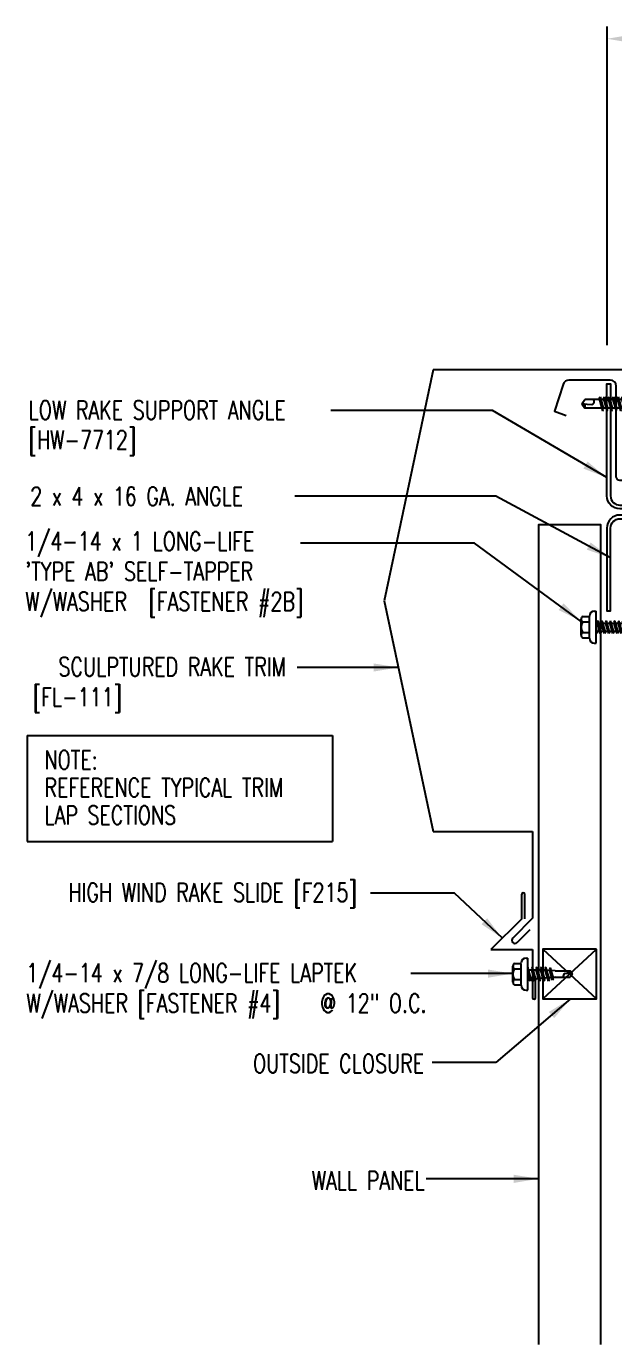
# Model space of a CAD drawing. Header units: inches. Extents: x 5.3 to 40.7, y 11.4 to 38.4.
# Drawn here: x 5.25 to 17.11, y 11.42 to 37.97 of the extents above; entities that cross this region are included whole.
import ezdxf
from ezdxf.enums import TextEntityAlignment as Align

# ---------------------------------------------------------------- set-up
doc = ezdxf.new("R2010")
doc.units = ezdxf.units.IN
doc.header["$MEASUREMENT"] = 0
for name, color, linetype in [('CLO', 3, 'Continuous'), ('DIM', 2, 'Continuous'), ('FASTENER', 9, 'Continuous'), ('PANEL', 11, 'Continuous'), ('STLA', 10, 'Continuous'), ('TEXT', 2, 'Continuous'), ('TRIM', 6, 'Continuous')]:
    doc.layers.add(name, color=color, linetype=linetype)
doc.styles.add('TEXT1', font='ROMANS.shx', dxfattribs={"width": 0.75, "height": 0.375})
doc.dimstyles.new('DETAIL$7', dxfattribs={"dimscale": 4, "dimtxt": 0.375, "dimasz": 0.125, "dimexe": 0.0625, "dimexo": 0.125, "dimgap": 0.0625, "dimtad": 1, "dimdec": 4, "dimzin": 3, "dimdsep": 46, "dimlunit": 4, "dimtxsty": 'TEXT1', "dimblk": 'ARCHTICK', "dimcen": 0.0625, "dimclrd": 7, "dimclre": 7, "dimclrt": 2, "dimadec": 0, "dimazin": 0, "dimtfac": 0.59375, "dimtdec": 4, "dimtmove": 2, "dimatfit": 3, "dimfxl": 0, "dimfrac": 2, "dimtolj": 1, "dimtzin": 3, "dimarcsym": 0})

# ---------------------------------------------------------------- blocks, each defined once
blk = doc.blocks.new('MB_DW4')
at = {"layer": 'FASTENER'}
for p, q in [((-0.217, 0.305), (-0.217, 0.171)), ((-0.163, 0.337), (0.159, 0.337)), ((-0.108, 0.305), (-0.108, 0.171)), ((0.105, 0.305), (0.105, 0.171)), ((0.214, 0.305), (0.214, 0.171)), ((-0.326, 0.071), (-0.326, 0.037)), ((-0.326, 0.037), (0.322, 0.037)), ((-0.226, 0.171), (0.214, 0.171)), ((-0.141, -0.014), (0.037, 0.037)), ((-0.105, -0.034), (0.137, 0.035)), ((-0.088, 0.037), (-0.088, 0.001)), ((-0.088, 0.037), (0.085, 0.037)), ((0.085, 0.037), (0.134, 0.037)), ((0.085, 0.02), (0.085, -0.041)), ((0.137, 0.035), (0.134, 0.037)), ((0.322, 0.071), (0.322, 0.037)), ((-0.105, -0.034), (-0.141, -0.014)), ((-0.141, -0.105), (0.102, -0.036)), ((-0.105, -0.125), (-0.141, -0.105)), ((-0.141, -0.196), (0.102, -0.127)), ((-0.105, -0.216), (-0.141, -0.196)), ((-0.141, -0.287), (0.102, -0.217)), ((-0.105, -0.125), (0.137, -0.056)), ((-0.105, -0.216), (0.137, -0.147)), ((-0.105, -0.307), (0.137, -0.238)), ((-0.088, -0.029), (-0.088, -0.09)), ((-0.088, -0.12), (-0.088, -0.181)), ((-0.084, -0.27), (-0.088, -0.211)), ((0.077, -0.315), (0.082, -0.253)), ((0.084, -0.223), (0.085, -0.211)), ((0.085, -0.071), (0.085, -0.131)), ((0.085, -0.162), (0.085, -0.211)), ((0.137, -0.056), (0.102, -0.036)), ((0.137, -0.147), (0.102, -0.127)), ((0.137, -0.238), (0.102, -0.217)), ((-0.105, -0.307), (-0.141, -0.287)), ((-0.141, -0.378), (0.102, -0.308)), ((-0.105, -0.398), (-0.141, -0.378)), ((-0.122, -0.463), (0.089, -0.403)), ((-0.086, -0.483), (-0.122, -0.463)), ((-0.105, -0.398), (0.137, -0.328)), ((-0.086, -0.483), (0.124, -0.423)), ((-0.078, -0.36), (-0.082, -0.3)), ((-0.071, -0.449), (-0.075, -0.389)), ((-0.066, -0.516), (-0.069, -0.478)), ((-0.066, -0.516), (-0.066, -0.82)), ((0.063, -0.515), (0.068, -0.439)), ((0.063, -0.516), (0.063, -0.82)), ((0.071, -0.408), (0.075, -0.346)), ((0.124, -0.423), (0.089, -0.403)), ((0.137, -0.328), (0.102, -0.308)), ((-0.003, -0.854), (0.009, -0.714)), ((-0.002, -0.866), (-0.066, -0.82)), ((-0.002, -0.866), (0.063, -0.82))]:
    blk.add_line(p, q, dxfattribs=at)
for centre, radius, start, end in [((-0.163, 0.274), 0.0628, 29.8754, 150.1246), ((-0.002, 0.141), 0.196, 56.9974, 123.0026), ((0.159, 0.274), 0.0628, 29.8754, 150.1246), ((-0.226, 0.071), 0.1, 90, 180), ((0.222, 0.071), 0.1, 0, 90), ((0.073, -0.516), 0.01, 175.9484, 180), ((-0.036, -0.723), 0.0461, 11.1445, 130.906), ((0.039, -0.855), 0.0422, 55.4585, 194.8454)]:
    blk.add_arc(centre, radius, start, end, dxfattribs=at)
blk = doc.blocks.new('MB_DW3')
at = {"layer": 'FASTENER'}
for p, q in [((-0.215, 0.305), (-0.215, 0.171)), ((-0.161, 0.337), (0.161, 0.337)), ((-0.107, 0.305), (-0.107, 0.171)), ((0.107, 0.305), (0.107, 0.171)), ((0.215, 0.305), (0.215, 0.171)), ((-0.324, 0.071), (-0.324, 0.037)), ((-0.324, 0.037), (0.324, 0.037)), ((-0.224, 0.171), (0.215, 0.171)), ((-0.139, -0.016), (0.046, 0.037)), ((-0.104, -0.036), (0.139, 0.033)), ((-0.086, 0.037), (0.086, 0.037)), ((-0.086, 0.037), (-0.086, -0.001)), ((0.086, 0.037), (0.133, 0.037)), ((0.086, 0.018), (0.086, -0.042)), ((0.139, 0.033), (0.133, 0.037)), ((0.324, 0.071), (0.324, 0.037)), ((-0.104, -0.036), (-0.139, -0.016)), ((-0.139, -0.107), (0.104, -0.038)), ((-0.104, -0.127), (-0.139, -0.107)), ((-0.139, -0.198), (0.104, -0.128)), ((-0.104, -0.218), (-0.139, -0.198)), ((-0.139, -0.289), (0.104, -0.219)), ((-0.104, -0.127), (0.139, -0.058)), ((-0.104, -0.218), (0.139, -0.149)), ((-0.104, -0.309), (0.139, -0.239)), ((-0.086, -0.031), (-0.086, -0.092)), ((-0.086, -0.122), (-0.086, -0.183)), ((-0.086, -0.213), (-0.086, -0.274)), ((0.086, -0.073), (0.086, -0.133)), ((0.086, -0.164), (0.086, -0.224)), ((0.086, -0.255), (0.086, -0.315)), ((0.139, -0.058), (0.104, -0.038)), ((0.139, -0.149), (0.104, -0.128)), ((0.139, -0.239), (0.104, -0.219)), ((-0.104, -0.309), (-0.139, -0.289)), ((-0.139, -0.38), (0.104, -0.31)), ((-0.104, -0.4), (-0.139, -0.38)), ((-0.139, -0.47), (0.104, -0.401)), ((-0.104, -0.491), (-0.139, -0.47)), ((-0.139, -0.561), (0.104, -0.492)), ((-0.104, -0.4), (0.139, -0.33)), ((-0.104, -0.491), (0.139, -0.421)), ((-0.104, -0.581), (0.139, -0.512)), ((-0.086, -0.304), (-0.086, -0.364)), ((-0.086, -0.395), (-0.086, -0.455)), ((-0.086, -0.486), (-0.086, -0.546)), ((0.086, -0.345), (0.086, -0.406)), ((0.086, -0.436), (0.086, -0.497)), ((0.086, -0.527), (0.086, -0.588)), ((0.139, -0.33), (0.104, -0.31)), ((0.139, -0.421), (0.104, -0.401)), ((0.139, -0.512), (0.104, -0.492)), ((-0.104, -0.581), (-0.139, -0.561)), ((-0.139, -0.652), (0.104, -0.583)), ((-0.104, -0.672), (-0.139, -0.652)), ((-0.139, -0.743), (0.104, -0.674)), ((-0.104, -0.763), (-0.139, -0.743)), ((-0.104, -0.672), (0.139, -0.603)), ((-0.104, -0.763), (0.139, -0.694)), ((-0.086, -0.577), (-0.086, -0.637)), ((-0.086, -0.667), (-0.086, -0.728)), ((-0.086, -0.758), (-0.086, -1.05)), ((0.086, -0.618), (0.086, -0.679)), ((0.086, -0.709), (0.086, -1.05)), ((0.139, -0.603), (0.104, -0.583)), ((0.139, -0.694), (0.104, -0.674)), ((0, -1.111), (-0.086, -1.05)), ((-0.002, -1.095), (0.014, -0.909)), ((0, -1.111), (0.086, -1.05))]:
    blk.add_line(p, q, dxfattribs=at)
for centre, radius, start, end in [((-0.161, 0.274), 0.0628, 29.8754, 150.1246), ((0, 0.141), 0.196, 56.9974, 123.0026), ((0.161, 0.274), 0.0628, 29.8754, 150.1246), ((-0.224, 0.071), 0.1, 90, 180), ((0.224, 0.071), 0.1, 0, 90), ((-0.046, -0.921), 0.0615, 11.1445, 130.906), ((0.054, -1.097), 0.0563, 55.4585, 194.8454)]:
    blk.add_arc(centre, radius, start, end, dxfattribs=at)
blk = doc.blocks.new('FD-F4')
at = {"layer": 'TEXT', "style": 'TEXT1', "width": 0.75}
for s, p in [('1/4-14 x 7/8 LONG-LIFE LAPTEK', (0.0047, -0.0408)), ('W/WASHER [FASTENER #4]', (0.0047, -0.1926))]:
    blk.add_text(s, height=0.09375, dxfattribs=at).set_placement(p)
blk.add_attdef('(QUANTITY)', (1.4847, -0.1926), '', height=0.0938, dxfattribs=at)
at = {"layer": 'TEXT', "style": 'TEXT1', "flags": 1}
for tag, p in [('Color', (0.0624, -0.4349)), ('Calc', (0.0624, -0.4349)), ('Opt1', (0.0624, -0.4349)), ('Opt2', (0.0624, -0.4349)), ('Opt3', (0.0624, -0.4349)), ('Description', (0.0624, -0.4349)), ('Multiple', (0.0624, -0.4349)), ('Part', (0.0624, -0.4349)), ('Spare1', (0.0624, -0.6224)), ('Spare2', (0.0624, -0.6224)), ('Spare3', (0.0624, -0.6224)), ('Spare4', (0.0624, -0.6224)), ('Spare5', (0.0624, -0.6224)), ('Spare6', (0.0624, -0.6224)), ('Spare7', (0.0624, -0.6224)), ('Spare8', (0.0624, -0.6224)), ('Spare9', (0.0624, -0.6224)), ('Spare10', (0.0624, -0.6224))]:
    blk.add_attdef(tag, p, '', height=0.0938, dxfattribs=at)
blk = doc.blocks.new('A$C30686E82')
for p, q in [((-2.715, 0.761), (3.437, 0.761)), ((-2.715, 0.761), (-2.715, -1.379)), ((3.437, 0.761), (3.437, -1.379)), ((-2.715, -1.379), (3.437, -1.379))]:
    blk.add_line(p, q)
at = {"layer": 'TEXT', "style": 'TEXT1', "width": 0.75}
for s, p in [('NOTE:', (-2.368, 0.081)), ('REFERENCE TYPICAL TRIM', (-2.368, -0.477)), ('LAP SECTIONS', (-2.368, -1.035))]:
    blk.add_text(s, height=0.375, dxfattribs=at).set_placement(p)
blk = doc.blocks.new('FD-F2b')
at = {"layer": 'TEXT', "style": 'TEXT1', "width": 0.75}
for s, p in [('1/4-14 x 1 LONG-LIFE', (0.0047, -0.0408)), ("'TYPE AB' SELF-TAPPER", (0.0047, -0.1926)), ('W/WASHER', (0.0047, -0.3444)), ('[FASTENER #2B]', (0.6255, -0.3444))]:
    blk.add_text(s, height=0.09375, dxfattribs=at).set_placement(p)
blk.add_attdef('(QUANTITY)', (0.0047, -0.4962), '', height=0.0938, dxfattribs=at)
blk = doc.blocks.new('fz6')
at = {"layer": 'FASTENER'}
for p, q in [((-0.215, 0.305), (-0.215, 0.171)), ((-0.161, 0.337), (0.161, 0.337)), ((-0.107, 0.305), (-0.107, 0.171)), ((0.107, 0.305), (0.107, 0.171)), ((0.215, 0.305), (0.215, 0.171)), ((-0.324, 0.071), (-0.324, 0.037)), ((-0.324, 0.037), (0.324, 0.037)), ((-0.224, 0.171), (0.215, 0.171)), ((-0.129, 0.035), (-0.124, 0.037)), ((-0.096, 0.017), (-0.129, 0.035)), ((-0.129, -0.049), (0.096, 0.015)), ((-0.124, 0.037), (-0.08, 0.037)), ((-0.096, 0.017), (-0.025, 0.037)), ((-0.08, 0.037), (0.08, 0.037)), ((-0.08, 0.021), (-0.08, -0.035)), ((0.08, 0.037), (0.08, 0.011)), ((0.129, -0.003), (0.096, 0.015)), ((0.324, 0.071), (0.324, 0.037)), ((-0.096, -0.068), (-0.129, -0.049)), ((-0.129, -0.134), (0.096, -0.069)), ((-0.096, -0.152), (-0.129, -0.134)), ((-0.129, -0.218), (0.096, -0.154)), ((-0.096, -0.237), (-0.129, -0.218)), ((-0.129, -0.303), (0.096, -0.238)), ((-0.096, -0.068), (0.129, -0.004)), ((-0.096, -0.152), (0.129, -0.088)), ((-0.096, -0.237), (0.129, -0.172)), ((-0.096, -0.321), (0.129, -0.257)), ((-0.08, -0.063), (-0.08, -0.12)), ((-0.08, -0.148), (-0.08, -0.204)), ((-0.08, -0.232), (-0.08, -0.288)), ((0.08, -0.016), (0.08, -0.074)), ((0.08, -0.102), (0.08, -0.158)), ((0.08, -0.186), (0.08, -0.243)), ((0.129, -0.088), (0.096, -0.069)), ((0.129, -0.172), (0.096, -0.154)), ((0.129, -0.257), (0.096, -0.238)), ((-0.096, -0.321), (-0.129, -0.303)), ((-0.129, -0.387), (0.096, -0.323)), ((-0.096, -0.406), (-0.129, -0.387)), ((-0.129, -0.471), (0.096, -0.407)), ((-0.096, -0.49), (-0.129, -0.471)), ((-0.129, -0.556), (0.096, -0.491)), ((-0.096, -0.406), (0.129, -0.341)), ((-0.096, -0.49), (0.129, -0.426)), ((-0.096, -0.575), (0.129, -0.51)), ((-0.08, -0.317), (-0.08, -0.373)), ((-0.08, -0.401), (-0.08, -0.457)), ((-0.08, -0.485), (-0.08, -0.542)), ((0.08, -0.27), (0.08, -0.327)), ((0.08, -0.355), (0.08, -0.412)), ((0.08, -0.44), (0.08, -0.496)), ((0.08, -0.524), (0.08, -0.58)), ((0.129, -0.341), (0.096, -0.323)), ((0.129, -0.426), (0.096, -0.407)), ((0.129, -0.51), (0.096, -0.491)), ((-0.096, -0.575), (-0.129, -0.556)), ((-0.129, -0.64), (0.096, -0.576)), ((-0.096, -0.659), (-0.129, -0.64)), ((-0.121, -0.722), (0.092, -0.662)), ((-0.088, -0.741), (-0.121, -0.722)), ((-0.096, -0.659), (0.129, -0.595)), ((-0.095, -0.799), (0.071, -0.752)), ((-0.088, -0.741), (0.125, -0.68)), ((-0.08, -0.57), (-0.08, -0.626)), ((-0.061, -0.818), (0.104, -0.771)), ((0.104, -0.771), (0.071, -0.752)), ((0.125, -0.68), (0.092, -0.662)), ((0.129, -0.595), (0.096, -0.576)), ((-0.061, -0.818), (-0.095, -0.799)), ((-0.063, -0.877), (0.034, -0.847)), ((-0.029, -0.895), (-0.063, -0.877)), ((-0.029, -0.895), (0.068, -0.866)), ((0.068, -0.866), (0.034, -0.847))]:
    blk.add_line(p, q, dxfattribs=at)
for centre, radius, start, end in [((-0.161, 0.274), 0.0628, 29.8754, 150.1246), ((0, 0.141), 0.196, 56.9974, 123.0026), ((0.161, 0.274), 0.0628, 29.8754, 150.1246), ((-0.224, 0.071), 0.1, 90, 180), ((0.224, 0.071), 0.1, 0, 90), ((0.676, -0.642), 0.757, 180.9696, 185.1765), ((0.676, -0.642), 0.757, 187.255, 191.3837), ((-0.676, -0.642), 0.757, 343.5473, 349.3968), ((-0.676, -0.642), 0.757, 351.6648, 356.0901), ((-0.676, -0.642), 0.757, 358.2537, 2.5109), ((0.676, -0.642), 0.757, 193.4363, 197.6723), ((0.676, -0.642), 0.757, 199.1495, 206.7351), ((-0.676, -0.642), 0.757, 333.2649, 342.2085)]:
    blk.add_arc(centre, radius, start, end, dxfattribs=at)
blk = doc.blocks.new('_ArchTick')
at = {"color": 0, "linetype": 'ByBlock', "const_width": 0.15}
blk.add_lwpolyline([(-0.5, -0.5), (0.5, 0.5)], dxfattribs=at)

msp = doc.modelspace()

# ---------------------------------------------------------------- linework, layer by layer
at = {"layer": 'CLO'}
for p, q in [((15.65866, 19.38128), (16.74471, 18.38128)), ((15.65866, 18.38128), (16.74471, 19.38128))]:
    msp.add_line(p, q, dxfattribs=at)
at = {"layer": 'CLO', "linetype": 'Continuous'}
msp.add_lwpolyline([(16.74471, 19.38128), (15.65866, 19.38128), (15.65866, 18.38128), (16.74471, 18.38128)], close=True, dxfattribs=at)
at = {"layer": 'DIM', "color": 7}
msp.add_line((16.95514, 31.54597), (16.95514, 37.96528), dxfattribs=at)
msp.add_solid([(17.33014, 37.77778), (17.33014, 37.65278), (16.95514, 37.71528)], dxfattribs=at)
at = {"layer": 'PANEL'}
msp.add_lwpolyline([(31.46025, 30.56915), (31.46018, 30.08986, -1), (31.40357, 30.08986), (31.40357, 30.57445), (31.40357, 30.62245, -0.46921016), (31.49761, 30.71648), (31.5072, 30.71614, -0.42234564), (31.59412, 30.62245), (31.59412, 28.82199), (17.2129, 28.82199, -0.41421464), (17.13837, 28.89652), (17.1384, 30.72153, 0.41421356), (17.01872, 30.84121), (16.18745, 30.84121, 0.3249197), (16.06857, 30.75484), (15.8938, 30.21695), (16.12872, 30.13144)], format="xyb", dxfattribs=at)
msp.add_lwpolyline([(16.826, 11.41889), (16.826, 27.92451), (15.576, 27.92451), (15.576, 11.41889)], dxfattribs=at)
at = {"layer": 'STLA'}
for points in [[(20.451, 28.32391), (20.451, 28.24921), (17.2132, 28.24921, -0.41421356), (16.951, 28.51141), (16.951, 30.76531), (17.0257, 30.76531), (17.0257, 28.51141, 0.41421356), (17.2132, 28.32391)], [(20.951, 28.04951), (20.951, 28.12421), (17.2132, 28.12421, 0.41421356), (16.951, 27.86201), (16.951, 26.1978), (17.0257, 26.1978), (17.0257, 27.86201, -0.41421356), (17.2132, 28.04951)]]:
    msp.add_lwpolyline(points, format="xyb", close=True, dxfattribs=at)
at = {"layer": 'TRIM'}
for p, q in [((13.451, 31.04597), (12.46341, 26.39977)), ((17.5157, 31.04597), (13.451, 31.04597)), ((12.46341, 26.39977), (13.451, 21.75357)), ((13.451, 21.75357), (15.451, 21.75357)), ((15.451, 21.75357), (15.451, 20.00357)), ((15.23424, 19.99128), (15.23424, 20.49128)), ((15.29674, 19.99128), (15.29674, 20.49128)), ((15.23424, 19.99128), (14.61552, 19.37256)), ((15.451, 20.00357), (15.0535, 19.60607)), ((15.14188, 19.51768), (15.4041, 19.77989)), ((14.61552, 19.37256), (15.45295, 19.37256)), ((15.45295, 19.37256), (15.45295, 18.40376)), ((15.51545, 18.40376), (15.51545, 18.83676))]:
    msp.add_line(p, q, dxfattribs=at)
for centre, radius, start, end in [((15.26549, 20.48784), 0.03144, 6.278361, 173.721639), ((15.09769, 19.56187), 0.0625, 135, 315), ((15.4842, 18.40376), 0.03125, 180, 0)]:
    msp.add_arc(centre, radius, start, end, dxfattribs=at)

# ---------------------------------------------------------------- block references
msp.add_blockref('A$C30686E82', (7.98622, 22.92745))
at = {"layer": 'FASTENER'}
for name, p, rotation in [('MB_DW3', (17.55573, 30.36383), 270), ('fz6', (16.76899, 25.86654), 90), ('MB_DW4', (15.39407, 18.88221), 90.00000000000001)]:
    msp.add_blockref(name, p, dxfattribs=dict(at, rotation=rotation))
at = {"layer": 'TEXT', "xscale": 4, "yscale": 4, "zscale": 4}
msp.add_blockref('FD-F2b', (5.2116, 27.57368), dxfattribs=at)
msp.add_blockref('FD-F4', (5.23287, 18.87893), dxfattribs=at).add_auto_attribs({'(QUANTITY)': '@ 12" O.C.'})

# ---------------------------------------------------------------- texts
at = {"layer": 'TEXT', "style": 'TEXT1', "width": 0.75}
for s, p in [('LOW RAKE SUPPORT ANGLE', (5.29911, 30.05154)), ('[HW-7712]', (5.29911, 29.45154)), ('2 x 4 x 16 GA. ANGLE', (5.33224, 28.31376))]:
    msp.add_text(s, height=0.375, dxfattribs=at).set_placement(p)
for s, p in [('SCULPTURED RAKE TRIM', (10.48188, 24.88311)), ('[FL-111]', (7.17968, 24.27307)), ('HIGH WIND RAKE SLIDE [F215]', (11.91163, 20.33875)), ('OUTSIDE CLOSURE', (13.26811, 16.89121)), ('WALL PANEL', (13.27981, 14.53585))]:
    msp.add_text(s, height=0.375, dxfattribs=at).set_placement(p, align=Align.RIGHT)

# ---------------------------------------------------------------- leaders
for points in [[(16.951, 28.8774), (14.64604, 30.23088), (11.38667, 30.23088)], [(17.0257, 27.26261), (14.71458, 28.507), (10.66701, 28.507)], [(16.43242, 25.98397), (14.2805, 27.55944), (10.78124, 27.55944)], [(12.74928, 25.05487), (11.15862, 25.05487), (10.71263, 25.05487)], [(14.84536, 19.6024), (13.88116, 20.50897), (12.19021, 20.50897)], [(15.0575, 18.89025), (13.69666, 18.89025), (12.99889, 18.89025)], [(16.21592, 18.38128), (14.71161, 17.09703), (13.43386, 17.09703)], [(15.576, 14.75789), (14.06811, 14.75789), (13.3069, 14.75789)]]:
    msp.add_leader(points, dimstyle='DETAIL$7')

doc.saveas('drawing.dxf')
